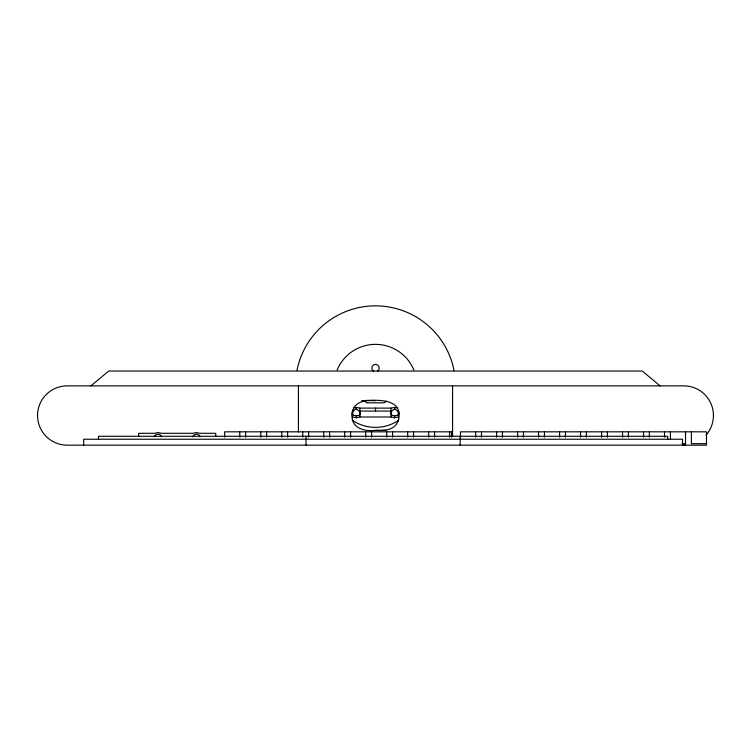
<?xml version="1.0" encoding="UTF-8"?>
<svg xmlns="http://www.w3.org/2000/svg" width="751" height="751" viewBox="0 0 751 751"><rect width="100%" height="100%" fill="white"/><g stroke="black" fill="none" stroke-linecap="round" stroke-linejoin="round"><path stroke-width="1.13" d="M352.463 411.248L351.787 415.519L352.463 419.79M398.537 419.79C403.644 397.354 375.528 400.039 361.588 400.696M154.368 436.791C155.147 433.233 160.742 433.233 161.521 436.791M192.904 436.791C193.692 433.233 199.278 433.233 200.066 436.791M353.092 409.736C356.359 400.555 367.333 400.17 375.5 400.696M397.908 421.302C394.641 430.492 383.667 430.867 375.5 430.342C366.516 431.45 354.829 429.656 352.285 419.377M352.285 411.67L353.195 409.492M397.805 421.546L398.715 419.377M90.909 385.873L108.698 371.05L642.302 371.05L660.091 385.873M353.449 407.924L356.227 407.371L359.936 408.112L391.064 408.112L394.773 407.371L397.551 407.924M352.867 411.069L352.529 417.002L356.227 417.744L359.936 417.002L391.064 417.002L394.773 417.744L398.471 417.002L398.133 411.069M356.227 408.854C342.052 417.997 370.412 417.997 356.227 408.854L356.227 407.371M394.773 408.854C380.588 417.997 408.948 417.997 394.773 408.854L394.773 407.371M359.598 411.069L391.402 411.069M375.5 430.342L385.93 430.342M451.661 437.213L451.661 431.825L224.643 431.825L224.643 437.213M682.021 443.681L685.513 443.681L685.513 431.825M706.503 443.681L691.389 443.681L691.389 431.825M682.499 445.165L682.499 439.232L83.68 439.232L83.68 445.165M670.399 431.825L670.399 439.373M667.677 439.232L667.677 436.275L98.503 436.275L98.503 439.232M664.522 431.825L664.522 437.213M649.408 431.825L649.408 437.213M643.532 431.825L643.532 437.213M628.418 431.825L628.418 437.213M622.541 431.825L622.541 437.213M607.428 431.825L607.428 437.213M601.551 431.825L601.551 437.213M586.437 431.825L586.437 437.213M580.561 431.825L580.561 437.213M565.447 431.825L565.447 437.213M559.57 431.825L559.57 437.213M544.456 431.825L544.456 437.213M538.589 431.825L538.589 437.213M523.466 431.825L523.466 437.213M517.599 431.825L517.599 437.213M502.475 431.825L502.475 437.213M496.608 431.825L496.608 437.213M481.485 431.825L481.485 437.213M475.618 431.825L475.618 437.213M460.494 437.213L460.494 431.825L706.503 431.825L706.503 445.165L67.196 445.165A29.646 29.646 0 0 1 37.55 415.519A29.646 29.646 0 0 1 67.196 385.873L683.804 385.873A29.646 29.646 0 0 1 706.09 435.064M460.166 436.275L460.166 445.165M452.581 385.873L452.581 436.481M451.604 431.825L451.604 436.275M449.661 431.825L449.661 437.213M434.547 431.825L434.547 437.213M428.671 431.825L428.671 437.213M413.557 431.825L413.557 437.213M407.68 431.825L407.68 437.213M394.773 416.261L394.773 417.744M392.566 431.825L392.566 437.213M391.064 408.112L391.064 417.002M386.699 431.825L386.699 437.213M375.5 408.112L375.5 411.069M371.576 431.825L371.576 437.213M365.709 431.825L365.709 437.213M359.936 408.112L359.936 417.002M356.227 416.261L356.227 417.744M350.586 431.825L350.586 437.213M344.718 431.825L344.718 437.213M329.595 431.825L329.595 437.213M323.728 431.825L323.728 437.213M308.605 431.825L308.605 437.213M306.014 436.275L306.014 445.165M302.737 431.825L302.737 437.213M298.419 385.873L298.419 431.994M287.614 431.825L287.614 437.213M281.747 431.825L281.747 437.213M266.624 431.825L266.624 437.213M260.757 431.825L260.757 437.213M245.633 431.825L245.633 437.213M239.766 431.825L239.766 437.213M215.753 436.641L215.753 433.308L200.188 433.308L196.48 432.567L192.782 433.308L161.653 433.308L157.945 432.567L154.237 433.308L138.672 433.308L138.672 436.641M685.747 445.099A29.646 29.646 0 0 1 683.804 445.165M377.349 371.294A3.708 3.708 0 0 0 379.077 369.051C379.724 366.788 377.847 364.338 375.5 364.385A3.708 3.708 0 0 0 373.651 371.294M398.556 420.382A41.502 41.502 0 0 1 352.444 420.382M337.152 369.99A41.502 41.502 0 0 1 413.848 369.99M297.002 370.262A80.038 80.038 0 0 1 453.998 370.262M364.883 401.072A3.708 3.708 0 0 0 367.126 402.799L383.874 402.799A3.708 3.708 0 0 0 386.117 401.072"/></g></svg>
